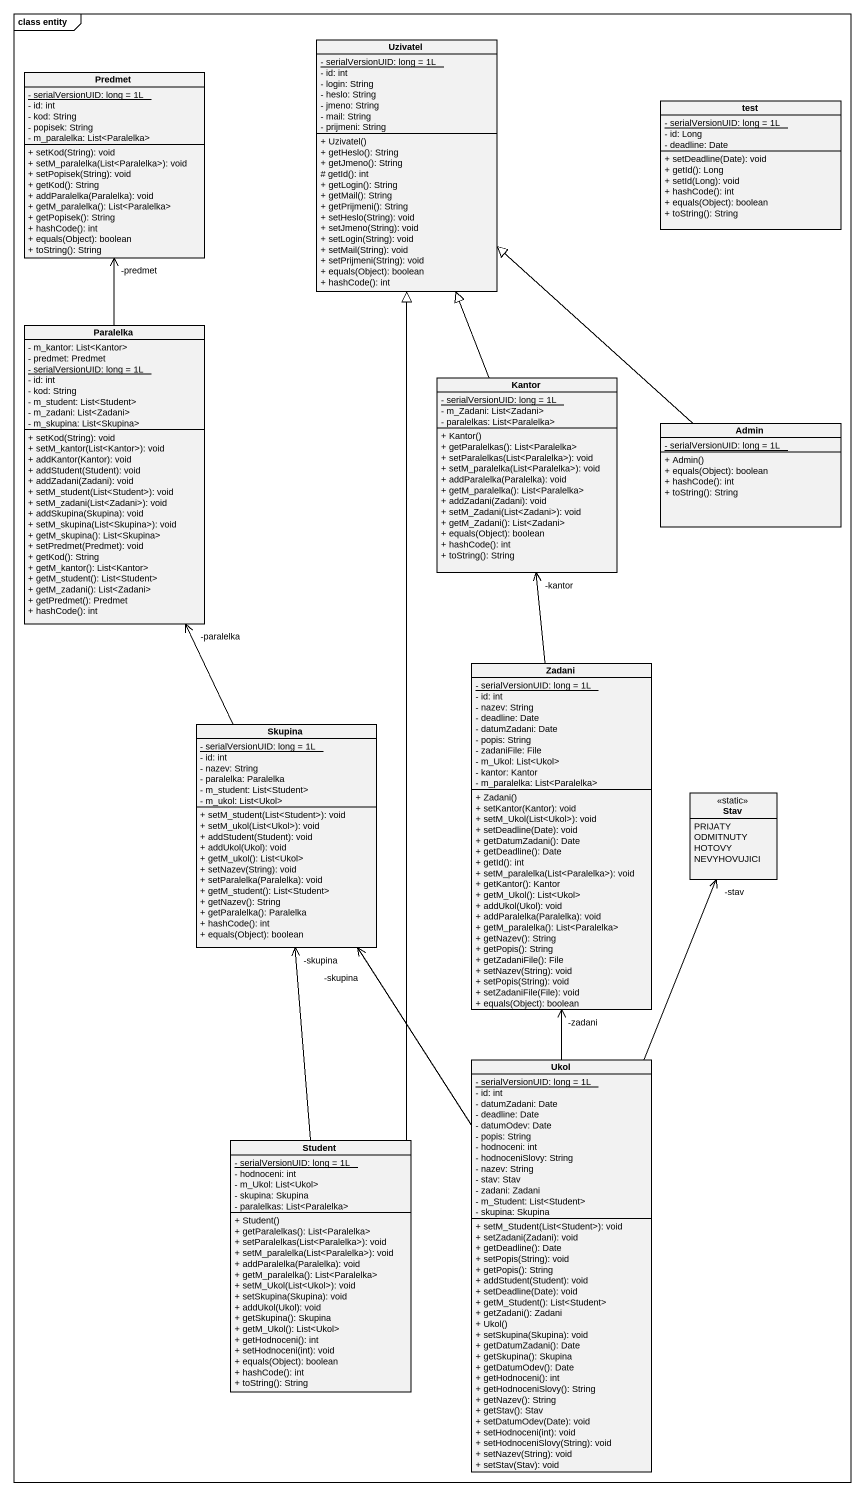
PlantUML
@startuml
mainframe class entity
hide circle
hide empty members
skinparam classAttributeIconSize 0
class Uzivatel {
  {static} - serialVersionUID: long = 1L
  - id: int
  - login: String
  - heslo: String
  - jmeno: String
  - mail: String
  - prijmeni: String
  + Uzivatel()
  + getHeslo(): String
  + getJmeno(): String
  # getId(): int
  + getLogin(): String
  + getMail(): String
  + getPrijmeni(): String
  + setHeslo(String): void
  + setJmeno(String): void
  + setLogin(String): void
  + setMail(String): void
  + setPrijmeni(String): void
  + equals(Object): boolean
  + hashCode(): int
}
class Predmet {
  {static} - serialVersionUID: long = 1L
  - id: int
  - kod: String
  - popisek: String
  - m_paralelka: List<Paralelka>
  + setKod(String): void
  + setM_paralelka(List<Paralelka>): void
  + setPopisek(String): void
  + getKod(): String
  + addParalelka(Paralelka): void
  + getM_paralelka(): List<Paralelka>
  + getPopisek(): String
  + hashCode(): int
  + equals(Object): boolean
  + toString(): String
}
class test {
  {static} - serialVersionUID: long = 1L
  - id: Long
  - deadline: Date
  + setDeadline(Date): void
  + getId(): Long
  + setId(Long): void
  + hashCode(): int
  + equals(Object): boolean
  + toString(): String
}
class Paralelka {
  - m_kantor: List<Kantor>
  - predmet: Predmet
  {static} - serialVersionUID: long = 1L
  - id: int
  - kod: String
  - m_student: List<Student>
  - m_zadani: List<Zadani>
  - m_skupina: List<Skupina>
  + setKod(String): void
  + setM_kantor(List<Kantor>): void
  + addKantor(Kantor): void
  + addStudent(Student): void
  + addZadani(Zadani): void
  + setM_student(List<Student>): void
  + setM_zadani(List<Zadani>): void
  + addSkupina(Skupina): void
  + setM_skupina(List<Skupina>): void
  + getM_skupina(): List<Skupina>
  + setPredmet(Predmet): void
  + getKod(): String
  + getM_kantor(): List<Kantor>
  + getM_student(): List<Student>
  + getM_zadani(): List<Zadani>
  + getPredmet(): Predmet
  + hashCode(): int
}
class Kantor {
  {static} - serialVersionUID: long = 1L
  - m_Zadani: List<Zadani>
  - paralelkas: List<Paralelka>
  + Kantor()
  + getParalelkas(): List<Paralelka>
  + setParalelkas(List<Paralelka>): void
  + setM_paralelka(List<Paralelka>): void
  + addParalelka(Paralelka): void
  + getM_paralelka(): List<Paralelka>
  + addZadani(Zadani): void
  + setM_Zadani(List<Zadani>): void
  + getM_Zadani(): List<Zadani>
  + equals(Object): boolean
  + hashCode(): int
  + toString(): String
}
class Admin {
  {static} - serialVersionUID: long = 1L
  + Admin()
  + equals(Object): boolean
  + hashCode(): int
  + toString(): String
}
class Zadani {
  {static} - serialVersionUID: long = 1L
  - id: int
  - nazev: String
  - deadline: Date
  - datumZadani: Date
  - popis: String
  - zadaniFile: File
  - m_Ukol: List<Ukol>
  - kantor: Kantor
  - m_paralelka: List<Paralelka>
  + Zadani()
  + setKantor(Kantor): void
  + setM_Ukol(List<Ukol>): void
  + setDeadline(Date): void
  + getDatumZadani(): Date
  + getDeadline(): Date
  + getId(): int
  + setM_paralelka(List<Paralelka>): void
  + getKantor(): Kantor
  + getM_Ukol(): List<Ukol>
  + addUkol(Ukol): void
  + addParalelka(Paralelka): void
  + getM_paralelka(): List<Paralelka>
  + getNazev(): String
  + getPopis(): String
  + getZadaniFile(): File
  + setNazev(String): void
  + setPopis(String): void
  + setZadaniFile(File): void
  + equals(Object): boolean
}
class Skupina {
  {static} - serialVersionUID: long = 1L
  - id: int
  - nazev: String
  - paralelka: Paralelka
  - m_student: List<Student>
  - m_ukol: List<Ukol>
  + setM_student(List<Student>): void
  + setM_ukol(List<Ukol>): void
  + addStudent(Student): void
  + addUkol(Ukol): void
  + getM_ukol(): List<Ukol>
  + setNazev(String): void
  + setParalelka(Paralelka): void
  + getM_student(): List<Student>
  + getNazev(): String
  + getParalelka(): Paralelka
  + hashCode(): int
  + equals(Object): boolean
}
class Stav <<static>> {
  PRIJATY
  ODMITNUTY
  HOTOVY
  NEVYHOVUJICI
}
class Ukol {
  {static} - serialVersionUID: long = 1L
  - id: int
  - datumZadani: Date
  - deadline: Date
  - datumOdev: Date
  - popis: String
  - hodnoceni: int
  - hodnoceniSlovy: String
  - nazev: String
  - stav: Stav
  - zadani: Zadani
  - m_Student: List<Student>
  - skupina: Skupina
  + setM_Student(List<Student>): void
  + setZadani(Zadani): void
  + getDeadline(): Date
  + setPopis(String): void
  + getPopis(): String
  + addStudent(Student): void
  + setDeadline(Date): void
  + getM_Student(): List<Student>
  + getZadani(): Zadani
  + Ukol()
  + setSkupina(Skupina): void
  + getDatumZadani(): Date
  + getSkupina(): Skupina
  + getDatumOdev(): Date
  + getHodnoceni(): int
  + getHodnoceniSlovy(): String
  + getNazev(): String
  + getStav(): Stav
  + setDatumOdev(Date): void
  + setHodnoceni(int): void
  + setHodnoceniSlovy(String): void
  + setNazev(String): void
  + setStav(Stav): void
}
class Student {
  {static} - serialVersionUID: long = 1L
  - hodnoceni: int
  - m_Ukol: List<Ukol>
  - skupina: Skupina
  - paralelkas: List<Paralelka>
  + Student()
  + getParalelkas(): List<Paralelka>
  + setParalelkas(List<Paralelka>): void
  + setM_paralelka(List<Paralelka>): void
  + addParalelka(Paralelka): void
  + getM_paralelka(): List<Paralelka>
  + setM_Ukol(List<Ukol>): void
  + setSkupina(Skupina): void
  + addUkol(Ukol): void
  + getSkupina(): Skupina
  + getM_Ukol(): List<Ukol>
  + getHodnoceni(): int
  + setHodnoceni(int): void
  + equals(Object): boolean
  + hashCode(): int
  + toString(): String
}
Paralelka -up-> "-predmet" Predmet
Kantor -up-|> Uzivatel
Admin -up-|> Uzivatel
Zadani -up-> "-kantor" Kantor
Skupina -up-> "-paralelka" Paralelka
Ukol -up-> "-zadani" Zadani
Ukol -up-> "-skupina" Skupina
Ukol -up-> "-stav" Stav
Student -up-|> Uzivatel
Student -up-> "-skupina" Skupina
@enduml
